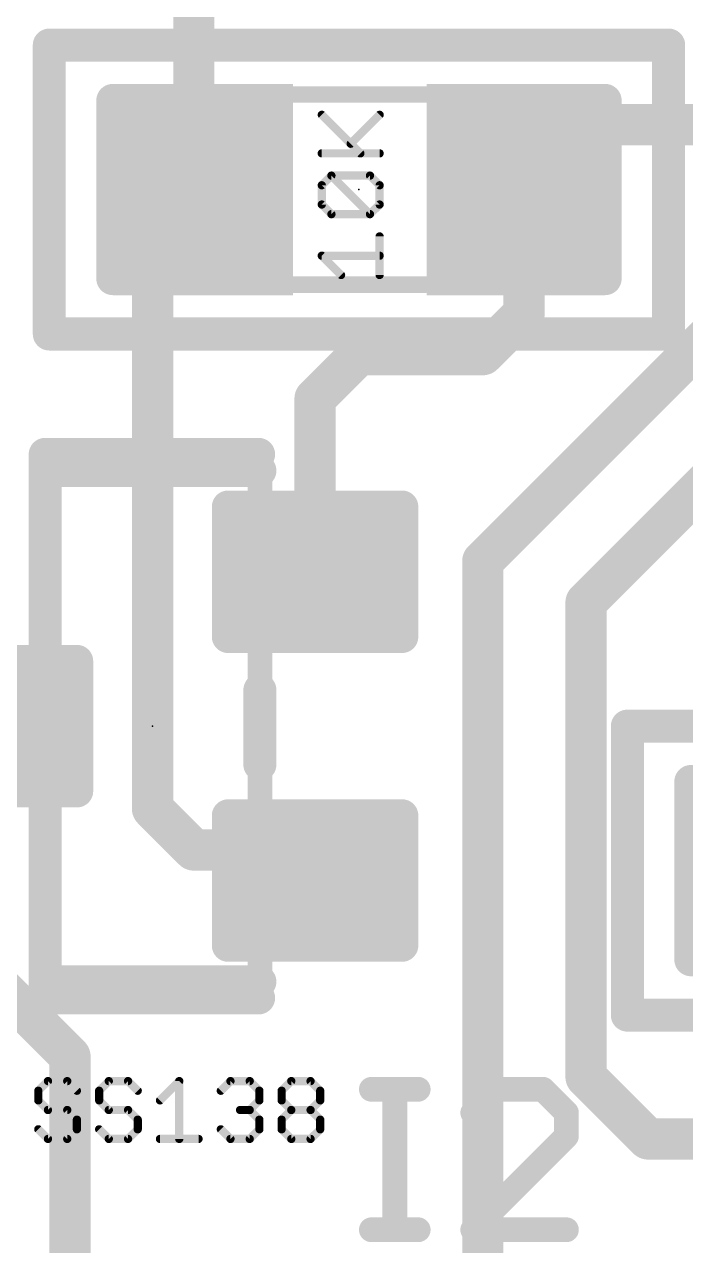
# Model space of a CAD drawing. Extents: x -0.1 to 23, y -0.1 to 20.4.
# Drawn here: x 4.8 to 8.87, y 3.66 to 11.18 of the extents above; entities that cross this region are included whole.
import ezdxf

# ---------------------------------------------------------------- set-up
doc = ezdxf.new("R2010")
doc.units = 0
for name, color, linetype in [('1', 12, 'CONTINUOUS'), ('21', 40, 'CONTINUOUS'), ('23', 53, 'CONTINUOUS'), ('27', 253, 'CONTINUOUS'), ('51', 253, 'CONTINUOUS')]:
    doc.layers.add(name, color=color, linetype=linetype)

# ---------------------------------------------------------------- blocks, each defined once
blk = doc.blocks.new('RECT192000X208000R17')
at = {"const_width": 0.102}
blk.add_lwpolyline([(0.549, -0.548), (0.549, 0.548, 0.4142), (0.498, 0.599), (-0.498, 0.599, 0.4142), (-0.549, 0.548), (-0.549, -0.548, 0.4142), (-0.498, -0.599), (0.498, -0.599, 0.4142)], format="xyb", close=True, dxfattribs=at)
blk.add_solid([(-0.5234, -0.5734), (0.5234, -0.5734), (-0.5234, 0.5734), (0.5234, 0.5734)])
blk = doc.blocks.new('RECT')
blk.add_solid([(-0.5, -0.5), (0.5, -0.5), (-0.5, 0.5), (0.5, 0.5)])
blk = doc.blocks.new('RECT160000X203200R20')
at = {"const_width": 0.1}
blk.add_lwpolyline([(0.45, -0.535), (0.45, 0.535, 0.4142), (0.4, 0.585), (-0.4, 0.585, 0.4142), (-0.45, 0.535), (-0.45, -0.535, 0.4142), (-0.4, -0.585), (0.4, -0.585, 0.4142)], format="xyb", close=True, dxfattribs=at)
blk.add_solid([(-0.425, -0.56), (0.425, -0.56), (-0.425, 0.56), (0.425, 0.56)])

msp = doc.modelspace()

# ---------------------------------------------------------------- linework, layer by layer
at = {"layer": '1', "const_width": 0.254}
for points in [[(5.842, 12.192), (5.842, 10.16)], [(8.236, 10.56), (7.874, 10.16)], [(10.584, 10.56), (8.236, 10.56)], [(5.842, 10.16), (5.842, 9.906)], [(7.874, 9.398), (7.874, 10.16)], [(5.842, 9.906), (5.588, 9.906)], [(5.588, 9.906), (5.588, 6.35)], [(9.506, 9.76), (7.62, 7.874)], [(7.62, 9.144), (7.874, 9.398)], [(6.588, 8.874), (6.858, 9.144)], [(6.858, 9.144), (7.62, 9.144)], [(9.595, 8.96), (8.255, 7.62)], [(6.588, 7.808), (6.588, 8.874)], [(7.62, 7.874), (7.62, 2.54)], [(8.255, 7.62), (8.255, 4.699)], [(5.588, 6.35), (5.842, 6.096)], [(5.842, 6.096), (6.522, 6.096)], [(6.522, 6.096), (6.588, 5.908)], [(4.588, 5.318), (5.08, 4.826)], [(5.08, 4.826), (5.08, 2.54)], [(8.255, 4.699), (8.636, 4.318)], [(8.636, 4.318), (9.779, 4.318)]]:
    msp.add_lwpolyline(points, dxfattribs=at)
at = {"layer": '1', "const_width": 0.127}
for points in [[(8.236, 10.6235, 1), (8.236, 10.4965)], [(8.2831, 10.5174, 1), (8.1889, 10.6026)], [(5.9055, 10.16, 1), (5.7785, 10.16)], [(5.7785, 10.16, 1), (5.9055, 10.16)], [(7.9375, 10.16, 1), (7.8105, 10.16)], [(7.8269, 10.2026, 1), (7.9211, 10.1174)], [(5.588, 9.9695, 1), (5.588, 9.8425)], [(5.6515, 9.906, 1), (5.5245, 9.906)], [(5.842, 9.8425, 1), (5.842, 9.9695)], [(5.7785, 9.906, 1), (5.9055, 9.906)], [(7.9189, 9.3531, 1), (7.8291, 9.4429)], [(7.8105, 9.398, 1), (7.9375, 9.398)], [(6.858, 9.2075, 1), (6.858, 9.0805)], [(6.9029, 9.0991, 1), (6.8131, 9.1889)], [(7.5751, 9.1889, 1), (7.6649, 9.0991)], [(7.62, 9.0805, 1), (7.62, 9.2075)], [(6.6515, 8.874, 1), (6.5245, 8.874)], [(6.5431, 8.9189, 1), (6.6329, 8.8291)], [(7.6835, 7.874, 1), (7.5565, 7.874)], [(7.5751, 7.9189, 1), (7.6649, 7.8291)], [(6.5245, 7.808, 1), (6.6515, 7.808)], [(8.3185, 7.62, 1), (8.1915, 7.62)], [(8.2101, 7.6649, 1), (8.2999, 7.5751)], [(5.6329, 6.3949, 1), (5.5431, 6.3051)], [(5.5245, 6.35, 1), (5.6515, 6.35)], [(5.842, 6.1595, 1), (5.842, 6.0325)], [(5.7971, 6.0511, 1), (5.8869, 6.1409)], [(6.5819, 6.117, 1), (6.4621, 6.075)], [(6.522, 6.0325, 1), (6.522, 6.1595)], [(6.5281, 5.887, 1), (6.6479, 5.929)], [(5.1435, 4.826, 1), (5.0165, 4.826)], [(5.0351, 4.7811, 1), (5.1249, 4.8709)], [(8.2999, 4.7439, 1), (8.2101, 4.6541)], [(8.1915, 4.699, 1), (8.3185, 4.699)], [(8.636, 4.3815, 1), (8.636, 4.2545)], [(8.5911, 4.2731, 1), (8.6809, 4.3629)]]:
    msp.add_lwpolyline(points, format="xyb", dxfattribs=at)
at = {"layer": '21'}
for points, const_width in [([(4.953, 9.271), (4.953, 11.049)], 0.2032), ([(4.953, 11.049), (8.763, 11.049)], 0.2032), ([(8.763, 11.049), (8.763, 9.271)], 0.2032), ([(8.763, 9.271), (4.953, 9.271)], 0.2032), ([(4.9276, 8.5304), (6.2404, 8.5304)], 0.2032), ([(4.9276, 7.5716), (4.9276, 8.5304)], 0.2032), ([(6.2484, 7.0804), (6.2484, 6.6216)], 0.2032), ([(8.509, 5.08), (8.509, 6.858)], 0.2032), ([(8.509, 6.858), (12.319, 6.858)], 0.2032), ([(4.9276, 5.1856), (4.9276, 6.1444)], 0.2032), ([(6.2404, 5.1856), (4.9276, 5.1856)], 0.2032), ([(12.319, 5.08), (8.509, 5.08)], 0.2032), ([(6.9342, 4.6235), (7.2223, 4.6235)], 0.1524), ([(7.0783, 3.7592), (7.0783, 4.6235)], 0.1524), ([(7.7019, 4.6235), (7.5579, 4.4795)], 0.1524), ([(7.99, 4.6235), (7.7019, 4.6235)], 0.1524), ([(8.1341, 4.4795), (7.99, 4.6235)], 0.1524), ([(8.1341, 4.3354), (8.1341, 4.4795)], 0.1524), ([(7.5579, 3.7592), (8.1341, 4.3354)], 0.1524), ([(6.9342, 3.7592), (7.2223, 3.7592)], 0.1524), ([(8.1341, 3.7592), (7.5579, 3.7592)], 0.1524)]:
    msp.add_lwpolyline(points, dxfattribs=dict(at, const_width=const_width))
for points, const_width in [([(5.0038, 11.049, 1), (4.9022, 11.049)], 0.1016), ([(4.953, 11.0998, 1), (4.953, 10.9982)], 0.1016), ([(8.8138, 11.049, 1), (8.7122, 11.049)], 0.1016), ([(8.763, 10.9982, 1), (8.763, 11.0998)], 0.1016), ([(4.953, 9.3218, 1), (4.953, 9.2202)], 0.1016), ([(4.9022, 9.271, 1), (5.0038, 9.271)], 0.1016), ([(8.7122, 9.271, 1), (8.8138, 9.271)], 0.1016), ([(8.763, 9.2202, 1), (8.763, 9.3218)], 0.1016), ([(4.9276, 8.5812, 1), (4.9276, 8.4796)], 0.1016), ([(4.9784, 8.5304, 1), (4.8768, 8.5304)], 0.1016), ([(6.2404, 8.4796, 1), (6.2404, 8.5812)], 0.1016), ([(4.8768, 7.5716, 1), (4.9784, 7.5716)], 0.1016), ([(6.2992, 7.0804, 1), (6.1976, 7.0804)], 0.1016), ([(8.5598, 6.858, 1), (8.4582, 6.858)], 0.1016), ([(8.509, 6.9088, 1), (8.509, 6.8072)], 0.1016), ([(6.1976, 6.6216, 1), (6.2992, 6.6216)], 0.1016), ([(4.9784, 6.1444, 1), (4.8768, 6.1444)], 0.1016), ([(4.9276, 5.2364, 1), (4.9276, 5.1348)], 0.1016), ([(6.2404, 5.1348, 1), (6.2404, 5.2364)], 0.1016), ([(4.8768, 5.1856, 1), (4.9784, 5.1856)], 0.1016), ([(8.509, 5.1308, 1), (8.509, 5.0292)], 0.1016), ([(8.4582, 5.08, 1), (8.5598, 5.08)], 0.1016), ([(6.9342, 4.6616, 1), (6.9342, 4.5854)], 0.0762), ([(7.1164, 4.6235, 1), (7.0402, 4.6235)], 0.0762), ([(7.2223, 4.5854, 1), (7.2223, 4.6616)], 0.0762), ([(7.7019, 4.6616, 1), (7.7019, 4.5854)], 0.0762), ([(7.7289, 4.5966, 1), (7.675, 4.6505)], 0.0762), ([(8.017, 4.6505, 1), (7.9631, 4.5966)], 0.0762), ([(7.99, 4.5854, 1), (7.99, 4.6616)], 0.0762), ([(7.5309, 4.5064, 1), (7.5848, 4.4525)], 0.0762), ([(8.1722, 4.4795, 1), (8.096, 4.4795)], 0.0762), ([(8.1072, 4.4525, 1), (8.161, 4.5064)], 0.0762), ([(8.096, 4.3354, 1), (8.1722, 4.3354)], 0.0762), ([(8.161, 4.3085, 1), (8.1072, 4.3624)], 0.0762), ([(6.9342, 3.7973, 1), (6.9342, 3.7211)], 0.0762), ([(7.2223, 3.7211, 1), (7.2223, 3.7973)], 0.0762), ([(7.5579, 3.7973, 1), (7.5579, 3.7211)], 0.0762), ([(8.1341, 3.7211, 1), (8.1341, 3.7973)], 0.0762), ([(7.0402, 3.7592, 1), (7.1164, 3.7592)], 0.0762), ([(7.5309, 3.7861, 1), (7.5848, 3.7323)], 0.0762)]:
    msp.add_lwpolyline(points, format="xyb", dxfattribs=dict(at, const_width=const_width))
at = {"layer": '23'}
for p in [(6.858, 10.16), (5.588, 6.858)]:
    msp.add_point(p, dxfattribs=at)
at = {"layer": '27', "const_width": 0.0508}
for points in [[(6.8664, 10.3826), (6.6291, 10.6199)], [(6.8071, 10.4419), (6.985, 10.6199)], [(6.6291, 10.3826), (6.985, 10.3826)], [(6.6291, 10.1863), (6.6884, 10.2457)], [(6.6884, 10.2457), (6.9257, 10.2457)], [(6.9257, 10.0084), (6.6884, 10.2457)], [(6.9257, 10.2457), (6.985, 10.1863)], [(6.6291, 10.0677), (6.6291, 10.1863)], [(6.985, 10.1863), (6.985, 10.0677)], [(6.6884, 10.0084), (6.6291, 10.0677)], [(6.985, 10.0677), (6.9257, 10.0084)], [(6.9257, 10.0084), (6.6884, 10.0084)], [(6.985, 9.6342), (6.985, 9.8714)], [(6.7477, 9.6342), (6.6291, 9.7528)], [(6.6291, 9.7528), (6.985, 9.7528)], [(4.9447, 4.6739), (4.8854, 4.6146)], [(5.0633, 4.6739), (4.9447, 4.6739)], [(5.1226, 4.6146), (5.0633, 4.6739)], [(5.3189, 4.6739), (5.2596, 4.6146)], [(5.4375, 4.6739), (5.3189, 4.6739)], [(5.4968, 4.6146), (5.4375, 4.6739)], [(5.6338, 4.5553), (5.7524, 4.6739)], [(5.7524, 4.6739), (5.7524, 4.318)], [(6.008, 4.6146), (6.0673, 4.6739)], [(6.0673, 4.6739), (6.1859, 4.6739)], [(6.1859, 4.6739), (6.2452, 4.6146)], [(6.3822, 4.6146), (6.4415, 4.6739)], [(6.4415, 4.6739), (6.5601, 4.6739)], [(6.5601, 4.6739), (6.6195, 4.6146)], [(4.8854, 4.6146), (4.8854, 4.5553)], [(5.2596, 4.6146), (5.2596, 4.5553)], [(6.2452, 4.6146), (6.2452, 4.5553)], [(6.3822, 4.5553), (6.3822, 4.6146)], [(6.6195, 4.6146), (6.6195, 4.5553)], [(4.8854, 4.5553), (4.9447, 4.496)], [(4.9447, 4.496), (5.0633, 4.496)], [(5.0633, 4.496), (5.1226, 4.4366)], [(5.2596, 4.5553), (5.3189, 4.496)], [(5.3189, 4.496), (5.4375, 4.496)], [(5.4375, 4.496), (5.4968, 4.4366)], [(6.1859, 4.496), (6.1266, 4.496)], [(6.2452, 4.5553), (6.1859, 4.496)], [(6.1859, 4.496), (6.2452, 4.4366)], [(6.4415, 4.496), (6.3822, 4.5553)], [(6.3822, 4.4366), (6.4415, 4.496)], [(6.4415, 4.496), (6.5601, 4.496)], [(6.6195, 4.5553), (6.5601, 4.496)], [(6.5601, 4.496), (6.6195, 4.4366)], [(5.1226, 4.4366), (5.1226, 4.3773)], [(5.4968, 4.4366), (5.4968, 4.3773)], [(6.2452, 4.4366), (6.2452, 4.3773)], [(6.3822, 4.3773), (6.3822, 4.4366)], [(6.6195, 4.4366), (6.6195, 4.3773)], [(4.9447, 4.318), (4.8854, 4.3773)], [(5.1226, 4.3773), (5.0633, 4.318)], [(5.3189, 4.318), (5.2596, 4.3773)], [(5.4968, 4.3773), (5.4375, 4.318)], [(6.0673, 4.318), (6.008, 4.3773)], [(6.2452, 4.3773), (6.1859, 4.318)], [(6.4415, 4.318), (6.3822, 4.3773)], [(6.6195, 4.3773), (6.5601, 4.318)], [(5.0633, 4.318), (4.9447, 4.318)], [(5.4375, 4.318), (5.3189, 4.318)], [(5.6338, 4.318), (5.871, 4.318)], [(6.1859, 4.318), (6.0673, 4.318)], [(6.5601, 4.318), (6.4415, 4.318)]]:
    msp.add_lwpolyline(points, dxfattribs=at)
at = {"layer": '27', "const_width": 0.0254}
for points in [[(6.6381, 10.6288, 1), (6.6201, 10.6109)], [(6.994, 10.6109, 1), (6.976, 10.6288)], [(6.7981, 10.4509, 1), (6.816, 10.4329)], [(6.6291, 10.3953, 1), (6.6291, 10.3699)], [(6.8574, 10.3736, 1), (6.8753, 10.3916)], [(6.985, 10.3699, 1), (6.985, 10.3953)], [(6.6884, 10.2584, 1), (6.6884, 10.233)], [(6.6974, 10.2546, 1), (6.6794, 10.2367)], [(6.6974, 10.2367, 1), (6.6794, 10.2546)], [(6.9347, 10.2546, 1), (6.9167, 10.2367)], [(6.9257, 10.233, 1), (6.9257, 10.2584)], [(6.6418, 10.1863, 1), (6.6164, 10.1863)], [(6.6201, 10.1953, 1), (6.6381, 10.1774)], [(6.9977, 10.1863, 1), (6.9723, 10.1863)], [(6.976, 10.1774, 1), (6.994, 10.1953)], [(6.6381, 10.0767, 1), (6.6201, 10.0587)], [(6.6164, 10.0677, 1), (6.6418, 10.0677)], [(6.9723, 10.0677, 1), (6.9977, 10.0677)], [(6.994, 10.0587, 1), (6.976, 10.0767)], [(6.6884, 10.0211, 1), (6.6884, 9.9957)], [(6.6794, 9.9994, 1), (6.6974, 10.0174)], [(6.9167, 10.0174, 1), (6.9347, 9.9994)], [(6.9167, 9.9994, 1), (6.9347, 10.0174)], [(6.9257, 9.9957, 1), (6.9257, 10.0211)], [(6.9977, 9.8714, 1), (6.9723, 9.8714)], [(6.6381, 9.7618, 1), (6.6201, 9.7438)], [(6.6291, 9.7655, 1), (6.6291, 9.7401)], [(6.985, 9.7401, 1), (6.985, 9.7655)], [(6.7388, 9.6252, 1), (6.7567, 9.6432)], [(6.9723, 9.6342, 1), (6.9977, 9.6342)], [(4.9447, 4.6866, 1), (4.9447, 4.6612)], [(4.9537, 4.6649, 1), (4.9357, 4.6829)], [(5.0723, 4.6829, 1), (5.0543, 4.6649)], [(5.0633, 4.6612, 1), (5.0633, 4.6866)], [(5.3189, 4.6866, 1), (5.3189, 4.6612)], [(5.3279, 4.6649, 1), (5.3099, 4.6829)], [(5.4465, 4.6829, 1), (5.4285, 4.6649)], [(5.4375, 4.6612, 1), (5.4375, 4.6866)], [(5.7651, 4.6739, 1), (5.7397, 4.6739)], [(5.7614, 4.6649, 1), (5.7434, 4.6829)], [(6.0673, 4.6866, 1), (6.0673, 4.6612)], [(6.0763, 4.6649, 1), (6.0583, 4.6829)], [(6.1949, 4.6829, 1), (6.1769, 4.6649)], [(6.1859, 4.6612, 1), (6.1859, 4.6866)], [(6.4415, 4.6866, 1), (6.4415, 4.6612)], [(6.4505, 4.6649, 1), (6.4325, 4.6829)], [(6.5691, 4.6829, 1), (6.5512, 4.6649)], [(6.5601, 4.6612, 1), (6.5601, 4.6866)], [(4.8981, 4.6146, 1), (4.8727, 4.6146)], [(4.8764, 4.6236, 1), (4.8943, 4.6056)], [(5.1136, 4.6056, 1), (5.1316, 4.6236)], [(5.2723, 4.6146, 1), (5.2469, 4.6146)], [(5.2506, 4.6236, 1), (5.2685, 4.6056)], [(5.4879, 4.6056, 1), (5.5058, 4.6236)], [(5.999, 4.6236, 1), (6.017, 4.6056)], [(6.2579, 4.6146, 1), (6.2325, 4.6146)], [(6.2363, 4.6056, 1), (6.2542, 4.6236)], [(6.3949, 4.6146, 1), (6.3695, 4.6146)], [(6.3732, 4.6236, 1), (6.3912, 4.6056)], [(6.6322, 4.6146, 1), (6.6068, 4.6146)], [(6.6105, 4.6056, 1), (6.6284, 4.6236)], [(4.8943, 4.5642, 1), (4.8764, 4.5463)], [(4.8727, 4.5553, 1), (4.8981, 4.5553)], [(4.9447, 4.5087, 1), (4.9447, 4.4833)], [(4.9357, 4.487, 1), (4.9537, 4.5049)], [(5.0723, 4.5049, 1), (5.0543, 4.487)], [(5.0633, 4.4833, 1), (5.0633, 4.5087)], [(5.2685, 4.5642, 1), (5.2506, 4.5463)], [(5.2469, 4.5553, 1), (5.2723, 4.5553)], [(5.3189, 4.5087, 1), (5.3189, 4.4833)], [(5.3099, 4.487, 1), (5.3279, 4.5049)], [(5.4465, 4.5049, 1), (5.4285, 4.487)], [(5.4375, 4.4833, 1), (5.4375, 4.5087)], [(5.6248, 4.5642, 1), (5.6428, 4.5463)], [(6.1266, 4.5087, 1), (6.1266, 4.4833)], [(6.1949, 4.5049, 1), (6.1769, 4.487)], [(6.1769, 4.5049, 1), (6.1949, 4.487)], [(6.1859, 4.4833, 1), (6.1859, 4.5087)], [(6.2325, 4.5553, 1), (6.2579, 4.5553)], [(6.2542, 4.5463, 1), (6.2363, 4.5642)], [(6.3912, 4.5642, 1), (6.3732, 4.5463)], [(6.3695, 4.5553, 1), (6.3949, 4.5553)], [(6.4415, 4.5087, 1), (6.4415, 4.4833)], [(6.4505, 4.487, 1), (6.4325, 4.5049)], [(6.4325, 4.487, 1), (6.4505, 4.5049)], [(6.5691, 4.5049, 1), (6.5512, 4.487)], [(6.5512, 4.5049, 1), (6.5691, 4.487)], [(6.5601, 4.4833, 1), (6.5601, 4.5087)], [(6.6068, 4.5553, 1), (6.6322, 4.5553)], [(6.6284, 4.5463, 1), (6.6105, 4.5642)], [(5.1353, 4.4366, 1), (5.1099, 4.4366)], [(5.1136, 4.4277, 1), (5.1316, 4.4456)], [(5.5095, 4.4366, 1), (5.4841, 4.4366)], [(5.4879, 4.4277, 1), (5.5058, 4.4456)], [(6.2579, 4.4366, 1), (6.2325, 4.4366)], [(6.2363, 4.4277, 1), (6.2542, 4.4456)], [(6.3949, 4.4366, 1), (6.3695, 4.4366)], [(6.3732, 4.4456, 1), (6.3912, 4.4277)], [(6.6322, 4.4366, 1), (6.6068, 4.4366)], [(6.6105, 4.4277, 1), (6.6284, 4.4456)], [(4.8943, 4.3863, 1), (4.8764, 4.3683)], [(5.1099, 4.3773, 1), (5.1353, 4.3773)], [(5.1316, 4.3683, 1), (5.1136, 4.3863)], [(5.2685, 4.3863, 1), (5.2506, 4.3683)], [(5.4841, 4.3773, 1), (5.5095, 4.3773)], [(5.5058, 4.3683, 1), (5.4879, 4.3863)], [(6.017, 4.3863, 1), (5.999, 4.3683)], [(6.2325, 4.3773, 1), (6.2579, 4.3773)], [(6.2542, 4.3683, 1), (6.2363, 4.3863)], [(6.3912, 4.3863, 1), (6.3732, 4.3683)], [(6.3695, 4.3773, 1), (6.3949, 4.3773)], [(6.6068, 4.3773, 1), (6.6322, 4.3773)], [(6.6284, 4.3683, 1), (6.6105, 4.3863)], [(4.9447, 4.3307, 1), (4.9447, 4.3053)], [(4.9357, 4.309, 1), (4.9537, 4.327)], [(5.0543, 4.327, 1), (5.0723, 4.309)], [(5.0633, 4.3053, 1), (5.0633, 4.3307)], [(5.3189, 4.3307, 1), (5.3189, 4.3053)], [(5.3099, 4.309, 1), (5.3279, 4.327)], [(5.4285, 4.327, 1), (5.4465, 4.309)], [(5.4375, 4.3053, 1), (5.4375, 4.3307)], [(5.6338, 4.3307, 1), (5.6338, 4.3053)], [(5.7397, 4.318, 1), (5.7651, 4.318)], [(5.871, 4.3053, 1), (5.871, 4.3307)], [(6.0673, 4.3307, 1), (6.0673, 4.3053)], [(6.0583, 4.309, 1), (6.0763, 4.327)], [(6.1769, 4.327, 1), (6.1949, 4.309)], [(6.1859, 4.3053, 1), (6.1859, 4.3307)], [(6.4415, 4.3307, 1), (6.4415, 4.3053)], [(6.4325, 4.309, 1), (6.4505, 4.327)], [(6.5512, 4.327, 1), (6.5691, 4.309)], [(6.5601, 4.3053, 1), (6.5601, 4.3307)]]:
    msp.add_lwpolyline(points, format="xyb", dxfattribs=at)
at = {"layer": '51'}
for points, const_width in [([(7.268, 10.745), (6.448, 10.745)], 0.1016), ([(7.268, 9.575), (6.448, 9.575)], 0.1016), ([(4.9276, 8.4304), (6.2484, 8.4304)], 0.2032), ([(4.9276, 5.2856), (4.9276, 8.4304)], 0.2032), ([(6.2484, 8.4304), (6.2484, 5.2856)], 0.1524), ([(6.2484, 5.2856), (4.9276, 5.2856)], 0.2032)]:
    msp.add_lwpolyline(points, dxfattribs=dict(at, const_width=const_width))
for points, const_width in [([(6.448, 10.7704, 1), (6.448, 10.7196)], 0.0508), ([(7.268, 10.7196, 1), (7.268, 10.7704)], 0.0508), ([(6.448, 9.6004, 1), (6.448, 9.5496)], 0.0508), ([(7.268, 9.5496, 1), (7.268, 9.6004)], 0.0508), ([(4.9276, 8.4812, 1), (4.9276, 8.3796)], 0.1016), ([(4.9784, 8.4304, 1), (4.8768, 8.4304)], 0.1016), ([(6.2865, 8.4304, 1), (6.2103, 8.4304)], 0.0762), ([(6.2484, 8.3796, 1), (6.2484, 8.4812)], 0.1016), ([(4.9276, 5.3364, 1), (4.9276, 5.2348)], 0.1016), ([(4.8768, 5.2856, 1), (4.9784, 5.2856)], 0.1016), ([(6.2484, 5.2348, 1), (6.2484, 5.3364)], 0.1016), ([(6.2103, 5.2856, 1), (6.2865, 5.2856)], 0.0762)]:
    msp.add_lwpolyline(points, format="xyb", dxfattribs=dict(at, const_width=const_width))

# ---------------------------------------------------------------- block references
at = {"layer": '1'}
for name, p, rotation in [('RECT192000X208000R17', (5.842, 10.16), 180), ('RECT192000X208000R17', (7.874, 10.16), 180), ('RECT160000X203200R20', (6.588, 7.808), 90), ('RECT160000X203200R20', (4.588, 6.858), 90), ('RECT192000X208000R17', (9.398, 5.969), 180), ('RECT160000X203200R20', (6.588, 5.908), 90)]:
    msp.add_blockref(name, p, dxfattribs=dict(at, rotation=rotation))
at = {"layer": '51'}
for p, xscale, yscale, rotation in [((6.1266, 10.16), 0.65, 1.3, 180), ((7.5998, 10.16), 0.65, 1.3, 180), ((6.5913, 7.7978), 0.4572, 0.5842, 90), ((4.5847, 6.858), 0.4572, 0.5842, 90), ((6.5913, 5.9182), 0.4572, 0.5842, 90)]:
    msp.add_blockref('RECT', p, dxfattribs=dict(at, xscale=xscale, yscale=yscale, rotation=rotation))

doc.saveas('drawing.dxf')
